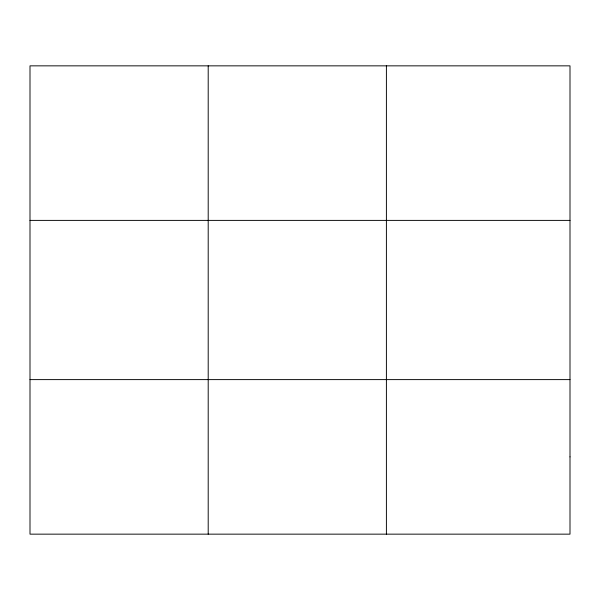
<?xml version="1.0" encoding="UTF-8"?>
<svg xmlns="http://www.w3.org/2000/svg" width="600" height="600" viewBox="0 0 600 600"><rect width="100%" height="100%" fill="white"/><g stroke="black" fill="none" stroke-linecap="round" stroke-linejoin="round"><path stroke-width="0.9" d="M208.2 65.85L208.2 534.15M386.4 65.85L386.4 534.15M30 220.388L570 220.388M30 379.612L570 379.612M570 456.877L570 534.15L30 534.15L30 65.85L570 65.85L570 456.877"/></g></svg>
